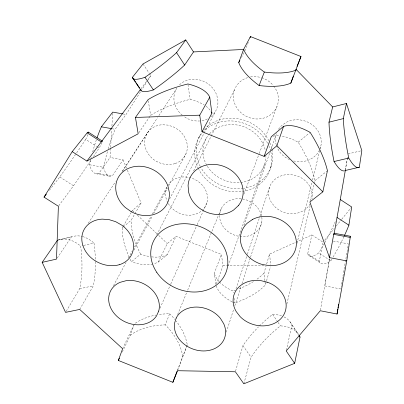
<?xml version="1.0" encoding="UTF-8"?>
<svg xmlns="http://www.w3.org/2000/svg" width="404" height="404" viewBox="0 0 404 404"><rect width="100%" height="100%" fill="white"/><g stroke="black" fill="none" stroke-linecap="round" stroke-linejoin="round"><path stroke-width="0.3" stroke-dasharray="2.02 1.52" d="M90.607 159.979A66.67 16.337 -78.8 0 0 89.516 164.746A68.574 17.483 -79.8 0 0 98.823 173.442L110.045 157.469L110.605 148.021M110.645 147.389L111.736 129.118M111.923 125.972L112.746 112.11M345.41 169.892L347.657 156.934L345.299 169.897M320.402 310.141L329.634 258.752M331.815 259.237A66.907 14.398 -57.8 0 1 330.866 260.817A68.857 15.423 -57 0 1 319.327 261.236L323.079 242.218L311.863 234.946L269.513 254.126L266.221 265.468M286.36 350.349L291.935 325.119A78.745 34.688 -37.7 0 0 283.497 316.67M319.327 261.236L307.712 253.732L311.863 234.946M286.875 303.995L310.11 206.04M310.141 200.889L314.145 184.184M314.287 183.588L315.004 180.603A87.017 34.815 49.9 0 0 298.218 142.203A86.138 33.421 52.2 0 0 281.563 136.062M296.985 243.44L311.928 182.462M312.529 180.022L319.998 149.536M320.15 148.924L320.746 146.485M243.849 383.8L251.071 357.308A79.957 38.36 -35.5 0 1 280.416 325.887A78.427 35.653 -37.9 0 1 298.869 334.906M232.714 302.086A65.655 34.81 -6.3 0 0 234.684 303.015A64.837 33.719 -9 0 0 265.377 285.007L270.503 266.817M235.547 371.185L242.961 345.647A80.3 37.335 -35.4 0 1 258.535 326.876M264.857 280.669L263.969 273.235L266.049 266.069M221.256 208.58L219.781 213.196A21.558 18.579 20.8 0 0 243.218 236.633A21.558 18.579 20.8 0 0 260.565 212.59L257.888 207.999A21.558 18.579 20.8 0 0 238.33 198.677A21.558 18.579 20.8 0 0 221.256 208.58L187.456 290.678M226.316 332.159L233.866 308.782M234.83 305.783L241.026 286.598M241.991 283.603L250.313 257.823M250.505 257.227L261.731 222.458M235.987 288.784L247.213 254.803M247.41 254.207L259.807 216.645M260.004 216.049L269.655 186.835M270.66 167.69L271.695 164.67M244.026 225.361L269.862 152.566M270.912 149.606L275.952 135.401M228.194 265.948L265.069 162.777M122.306 352.051L130.255 335.254L134.471 323.786A77.043 51.187 23.6 0 1 155.969 315.059M216.367 283.835L222.988 265.787L221.417 254.424L176.023 236.325L167.261 243.561L158.317 261.994A65.483 35.512 48.7 0 1 153.293 263.868M248.319 42.39L245.142 50.46M177.462 370.16L186.365 347.198M243.849 194.223L258.989 154.146M259.211 153.555L277.023 106.403M177.553 370.715L187.279 344.93A76.997 51.015 18.2 0 0 176.174 321.049M215.852 284.386L214.282 273.346L221.417 254.424M182.709 356.262A76.467 51.555 18 0 0 165.332 324.892L169.64 313.726A77.043 51.187 23.6 0 0 158.075 314.691M186.597 346.632L187.279 344.93M177.624 314.549L187.214 291.259M160.009 308.181L170.513 284.588M170.766 284.012L196.899 225.306M197.152 224.73L206.888 202.864A21.538 18.549 25.7 0 0 201.03 183.85A21.538 18.549 25.7 0 0 180.472 177.21L175.437 178.73A21.538 18.549 25.7 0 0 167.978 185.153M206.888 202.864L204.868 207.262A21.538 18.549 25.7 0 1 186.396 215.064A21.538 18.549 25.7 0 1 168.049 203.162M122.634 348.702L133.663 325.488M158.317 261.994L167.332 254.611L176.023 236.325M193.612 170.927L234.588 89.607M156.808 234.805L206.272 138.299M169.599 199.031L215.509 111.378M198.768 137.759L200.263 134.936M241.36 57.585L243.976 52.651M133.961 250.081L152.52 215.711M153.717 213.494L167.488 187.996M168.685 185.779L186.047 153.626M113.463 285.704L126.043 262.499M128.442 258.08L132.335 250.894M134.431 247.031L151.202 216.089M152.404 213.883L167.079 186.81M79.709 309.434L93.339 285.795A79.931 39.405 78.4 0 0 95.42 261.696M129.224 257.247A64.781 34.542 51.6 0 1 122.23 227.906L131.123 220.266L134.552 214.322M134.865 213.782L141.097 202.97L127.371 170.145M122.23 227.906L122.851 226.846M123.159 226.321L131.209 212.565M131.517 212.034L132.446 210.449L141.097 202.97M66.195 311.297L79.674 288.724A79.563 40.375 78.5 0 0 80.643 246.087L83.073 245.531M108.252 148.808A66.771 15.448 -78.9 0 1 115.135 129.28L126.053 114.468L140.627 91.597M140.966 91.067L147.071 81.492M147.409 80.957L150.798 75.639L149.445 73.604M88.249 223.245L115.504 181.679M122.402 171.16L148.278 131.699M122.316 171.372L157.52 117.68M158.898 115.574L176.154 89.254M57.191 258.09L71.321 237.017A78.502 36.754 80.9 0 1 82.088 236.446M98.823 173.442L112.282 175.927L123.063 159.848L110.045 157.469M138.86 132.77L150.621 115.367A86.996 33.204 -7.5 0 1 190.072 99.339A85.966 31.684 -9.6 0 1 204.252 105.06M58.757 205.762L73.508 185.749A84.709 3.01 -56.5 0 0 91.198 159.908M140.9 88.875L146.399 81.522M147.864 79.563L150.798 75.639M49.399 190.254L59.757 176.972A84.83 4.525 -56.4 0 0 75.816 154.05M324.67 240.264L334.209 228.518M336.194 226.073L341.365 219.71M341.764 219.221L351.303 207.479M130.169 259.257A64.781 34.542 51.6 0 0 131.426 261.777L140.607 254.126A65.842 34.976 48.7 0 0 150.192 256.661M298.218 142.203L310.151 132.391M315.004 180.603L327.437 170.741M348.192 153.848L361.237 150.753M59.353 239.628L73.139 236.436M57.489 240.218L71.321 237.017M83.678 245.395L93.986 243.046A79.931 39.405 78.4 0 1 95.41 261.085M79.674 288.724L93.339 285.795M222.988 265.787L263.918 265.63M293.602 160.984L299.505 161.736A23.084 20.796 16.9 0 0 319.276 150.46M123.028 113.933L126.053 114.468M112.145 128.745L115.135 129.28M89.516 164.746L103.545 167.327A68.685 16.529 -79.8 0 0 112.282 175.927M96.026 173.74L109.625 176.255M333.28 241.042L348.42 243.88A85.178 1.257 -80.2 0 0 342.562 278.548M340.85 288.981L324.76 285.875A85.012 0.263 -80.1 0 0 329.619 258.358M59.757 176.972L73.508 185.749M88.042 134.542A82.512 4.126 -56.2 0 1 85.719 139.41L96.551 146.379M97.066 146.713L99.132 148.041A84.709 3.01 -56.5 0 1 93.415 156.611M309.105 255.676L320.847 263.262M307.712 253.732A68.938 14.448 -56.9 0 0 318.756 252.985L330.866 260.817M182.305 115.155L181.346 114.458A22.574 20.301 30.2 0 1 177.073 87.744M184.709 116.902L186.062 117.882A22.574 20.301 30.2 0 0 199.642 120.978M132.446 210.449L134.254 212.166M137.421 215.175L156.863 233.669M158.671 235.391L167.261 243.561M242.961 345.647L251.071 357.308M259.408 326.008A80.3 37.335 -35.4 0 1 272.609 314.373L277.7 321.882M278.038 322.382L280.416 325.887M290.173 321.988L298.187 333.891M291.935 325.119L298.606 335.022M143.021 63.948L149.106 73.099M123.063 159.848L127.129 169.574M148.303 100.823L150.621 115.367M187.976 84.572L190.072 99.339M219.503 281.997A66.003 34.249 -6.3 0 0 233.073 291.037L233.315 292.834M234.042 298.223L234.684 303.015M264.933 281.29L265.377 285.007M269.513 254.126L270.776 264.999M167.332 254.611A65.842 34.976 48.7 0 1 150.803 256.752M103.545 167.327A66.771 15.448 -78.9 0 1 107.61 151.015M90.748 159.393A66.67 16.337 -78.8 0 1 91.622 155.878M92.693 151.853A66.67 16.337 -78.8 0 1 96.329 139.9M265.918 155.303A32.068 28.452 23.4 0 1 242.865 182.164A32.068 28.452 23.4 0 1 206.964 165.64M206.661 165.11A32.068 28.452 23.4 0 1 209.181 134.229M209.6 133.759A32.068 28.452 23.4 0 1 241.491 125.977A32.068 28.452 23.4 0 1 265.226 150.005M167.766 202.646A21.538 18.549 25.7 0 1 167.665 185.668M152.798 263.984A65.483 35.512 48.7 0 1 131.426 261.777M102.02 142.531A82.391 2.747 -56.3 0 1 99.132 148.041M85.719 139.41A84.83 4.525 -56.4 0 1 76.134 153.586M140.607 254.126A65.13 34.017 51.6 0 1 131.123 220.266M169.64 313.726A76.997 51.015 18.2 0 1 174.831 319.382M130.255 335.254A76.513 51.727 23.7 0 1 165.332 324.892M206.015 106.257A85.966 31.684 -9.6 0 1 211.125 111.666M263.969 273.235A65.17 33.168 -9 0 1 256.298 279.674M253.424 281.588A65.17 33.168 -9 0 1 237.87 289.304M235.764 290.097A65.17 33.168 -9 0 1 233.073 291.037M310.171 203.793A22.048 19.341 16.9 0 1 274.235 206.136L271.028 201.763A22.048 19.341 16.9 0 1 272.134 182.305A22.048 19.341 16.9 0 1 291.612 174.69L297.268 176.008A22.048 19.341 16.9 0 1 311.928 199.056M232.239 301.849A65.655 34.81 -6.3 0 1 216.125 285.583M82.562 236.567A78.502 36.754 80.9 0 1 93.986 243.046M57.949 240.052A78.159 37.663 81.1 0 1 80.643 246.087M219.145 281.608A66.003 34.249 -6.3 0 1 214.282 273.346M289.638 159.646A23.084 20.796 16.9 0 1 276.897 146.803M276.296 145.051A23.084 20.796 16.9 0 1 276.427 133.658M278.513 129.295A23.084 20.796 16.9 0 1 281.229 125.957L285.759 122.589A23.084 20.796 16.9 0 1 312.181 124.74A23.084 20.796 16.9 0 1 320.231 148.223M341.218 286.734A85.178 1.257 -80.2 0 1 341.4 285.593M341.592 284.446A85.178 1.257 -80.2 0 1 342.365 279.745M272.609 314.373A78.745 34.688 -37.7 0 1 282.603 316.287M210.898 116.711A22.574 20.301 30.2 0 0 217.928 101.045L216.887 95.586A22.574 20.301 30.2 0 0 199.743 79.982A22.574 20.301 30.2 0 0 178.533 85.86M207.348 118.933A22.574 20.301 30.2 0 1 200.268 120.922M247.677 77.613A22.826 20.851 23.7 0 0 233.421 94.93L233.775 100.439A22.826 20.851 23.7 0 0 270.337 114.918L274.301 111.12A22.826 20.851 23.7 0 0 273.457 85.704M250.52 76.947A22.826 20.851 23.7 0 1 261.125 77.583M261.706 77.76A22.826 20.851 23.7 0 1 273.084 85.249M270.801 151.702A39.193 34.719 23.4 0 1 246.122 190.698A39.193 34.719 23.4 0 1 198.748 169.357M198.475 168.816A39.193 34.719 23.4 0 1 202.303 132.78M202.712 132.315A39.193 34.719 23.4 0 1 267.791 143.612M268.847 145.844A39.193 34.719 23.4 0 1 270.65 151.086M335.3 221.639A66.978 13.483 -57.8 0 1 324.882 242.471M324.296 243.516A66.978 13.483 -57.8 0 1 318.756 252.985M343.961 236.618A66.907 14.398 -57.8 0 1 332.755 257.656M273.008 136.198A86.138 33.421 52.2 0 1 278.861 135.769M271.983 149.384A38.941 34.547 23.4 0 1 243.763 188.274M243.163 188.36A38.941 34.547 23.4 0 1 200.51 166.897M200.227 166.367A38.941 34.547 23.4 0 1 201.54 132.891M204.187 129.517A38.941 34.547 23.4 0 1 268.857 140.718M269.902 142.94A38.941 34.547 23.4 0 1 271.841 148.768M175.043 163.61C167.852 165.781 159.979 164.09 153.929 159.767A21.998 19.266 29.7 0 1 145.081 138.39A21.998 19.266 29.7 0 1 162.004 124.76L167.62 125.068L173.124 126.735L178.139 129.649A21.998 19.266 29.7 0 1 187.274 148.601A21.998 19.266 29.7 0 1 175.043 163.61"/><path stroke-width="0.61" d="M57.489 240.218L42.167 262.348L65.554 312.368L79.709 309.434L122.634 348.702L118.332 360.449L172.867 382.32L177.553 370.715L235.375 371.776L243.849 383.8L294.657 363.337L286.224 350.965L320.296 310.747L337.062 314.029L346.738 260.898L350.218 237.421A82.881 1.146 -80.2 0 0 350.076 236.532M337.062 314.029L337.805 309.146M337.986 307.924L338.173 306.702M338.355 305.48L338.542 304.257M345.188 170.513L359.323 167.226L361.832 150.616L346.465 103.475L332.649 106.959L295.9 69.19M344.455 235.552A66.907 14.398 -57.8 0 0 348.894 225.174L351.697 206.989L340.269 199.515L345.304 170.513M334.169 233.482L340.269 199.515M346.738 260.898L329.487 257.631L333.926 233.199L350.243 236.244M294.657 363.337L300.01 337.108A78.427 35.653 -37.9 0 0 299.182 335.436M359.323 167.226A71.993 13.221 75.7 0 1 348.753 158.06A70.341 12.499 76.5 0 1 343.329 118.614L346.465 103.475M329.487 257.631L309.878 202L322.836 191.849L327.437 170.741A87.653 33.684 49.8 0 0 310.151 132.391A86.754 32.325 52 0 0 283.552 126.422L271.281 136.703L264.11 156.368L202.04 131.739L199.738 115.17L209.757 97.187A86.562 30.558 -9.5 0 0 187.89 83.956A87.607 32.037 -7.4 0 0 148.106 99.611L135.451 117.458L138.168 133.795L86.926 161.085L72.205 151.641L44.031 197.142L58.388 206.262L56.504 259.115L42.167 262.348M344.506 170.811A71.69 14.206 75.7 0 1 334.058 161.529A70.054 13.438 76.5 0 1 329.002 122.17L332.649 106.959M264.11 156.368L276.892 145.758L283.552 126.422M290.819 83.113L300.99 56.525L250.485 36.582L243.647 49.339L238.744 62.524A72.129 26.906 22.1 0 0 259.11 85.537A72.053 26.836 20.2 0 0 290.819 83.113L293.36 76.154M250.056 37.744L250.485 36.582M172.867 382.32L177.023 371.321M259.11 85.537L264.322 72.048A72.604 26.139 22.1 0 1 243.647 49.339M297.056 66.312L300.99 56.525M118.332 360.449L119.392 358.212M202.04 131.739L211.893 113.16L209.757 97.187M238.744 62.524L239.905 60.327M86.926 161.085L140.536 89.365A71.543 12.246 -32.7 0 0 153.399 89.91A69.821 11.544 -33.5 0 0 184.648 65.029L193.506 51.924L243.834 49.455M135.471 81.825L132.436 77.3A71.821 11.236 -32.7 0 0 144.991 77.316A70.084 10.595 -33.4 0 0 176.563 52.631L185.749 39.925L193.506 51.924M97.031 137.865A66.67 16.337 -78.8 0 1 101.369 126.816L112.746 112.11L122.422 113.827M44.031 197.142L46.329 194.188M132.436 77.3L143.021 63.948L185.749 39.925M72.205 151.641L87.173 132.84A82.512 4.126 -56.2 0 1 88.612 132.588M329.002 122.17L343.329 118.614M334.058 161.529L348.753 158.06M135.451 117.458L199.738 115.17M101.369 126.816L111.544 128.639M333.689 234.335L350.218 237.421M87.173 132.84L101.252 141.915A82.391 2.747 -56.3 0 1 102.409 141.198M88.4 132.148L102.298 141.107M337.047 217.453L348.894 225.174M276.892 145.758L322.836 191.849M298.955 335.542L300.01 337.108M136.148 82.83L139.521 87.86M132.896 78.386L141.057 90.541M144.991 77.316L153.399 89.91M176.563 52.631L184.648 65.029M211.403 112.16A85.966 31.684 -9.6 0 1 211.893 113.16M296.076 70.059A72.528 26.068 20.3 0 1 264.322 72.048M176.184 318.044L174.533 323.331A26.225 21.235 21.1 0 0 203.363 350.955A26.225 21.235 21.1 0 0 223.735 323.74L220.402 318.362A26.225 21.235 21.1 0 0 196.561 307.06A26.225 21.235 21.1 0 0 176.184 318.044M158.727 311.06L156.414 316.085A26.194 21.19 25.3 0 1 116.938 316.362A26.194 21.19 25.3 0 1 120.139 282.325L126.154 280.689A26.194 21.19 25.3 0 1 151.126 288.905A26.194 21.19 25.3 0 1 158.727 311.06M238.385 205.621L233.613 210.014A28.123 24.452 23.7 0 1 188.643 192.122L188.077 185.608A28.123 24.452 23.7 0 1 224.392 166.62A28.123 24.452 23.7 0 1 238.385 205.621M252.611 219.402L247.137 223.266A28.371 24.265 18.1 0 0 262.863 264.635L270.069 265.665A28.371 24.265 18.1 0 0 294.895 235.194A28.371 24.265 18.1 0 0 252.611 219.402M119.19 264.766C110.418 267.13 101 264.888 93.617 259.777A26.876 22.195 28.7 0 1 82.219 234.638A26.876 22.195 28.7 0 1 102.182 219.125L108.984 219.609L115.701 221.69L121.857 225.22A26.876 22.195 28.7 0 1 133.492 247.556A26.876 22.195 28.7 0 1 119.19 264.766M267.579 282.265L260.671 280.588A26.942 22.306 17.9 0 0 237.153 288.931A26.942 22.306 17.9 0 0 236.178 311.504L240.148 316.65A26.942 22.306 17.9 0 0 282.053 317.347A26.942 22.306 17.9 0 0 267.579 282.265M131.098 211.605L125.27 207.479A27.74 23.669 28.9 0 1 127.371 168.872A27.74 23.669 28.9 0 1 167.933 186.027L169.342 192.496A27.74 23.669 28.9 0 1 131.098 211.605M156.777 272.346A39.491 33.062 23.4 0 0 223.483 277.422A39.491 33.062 23.4 0 0 187.613 223.836A39.491 33.062 23.4 0 0 156.777 272.346"/></g></svg>
